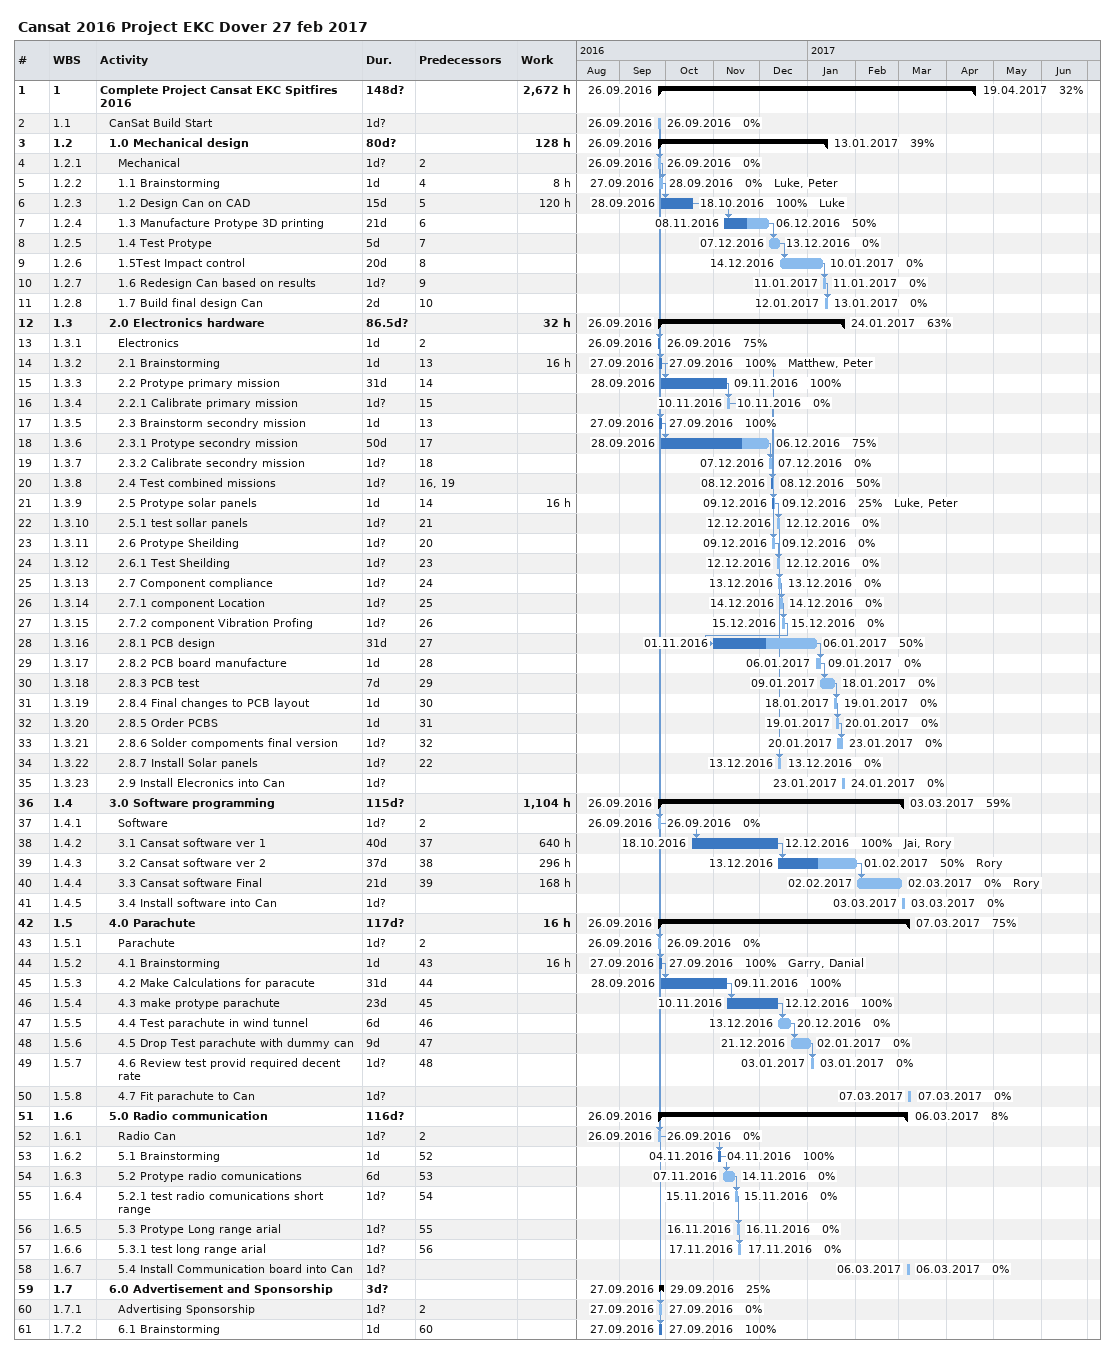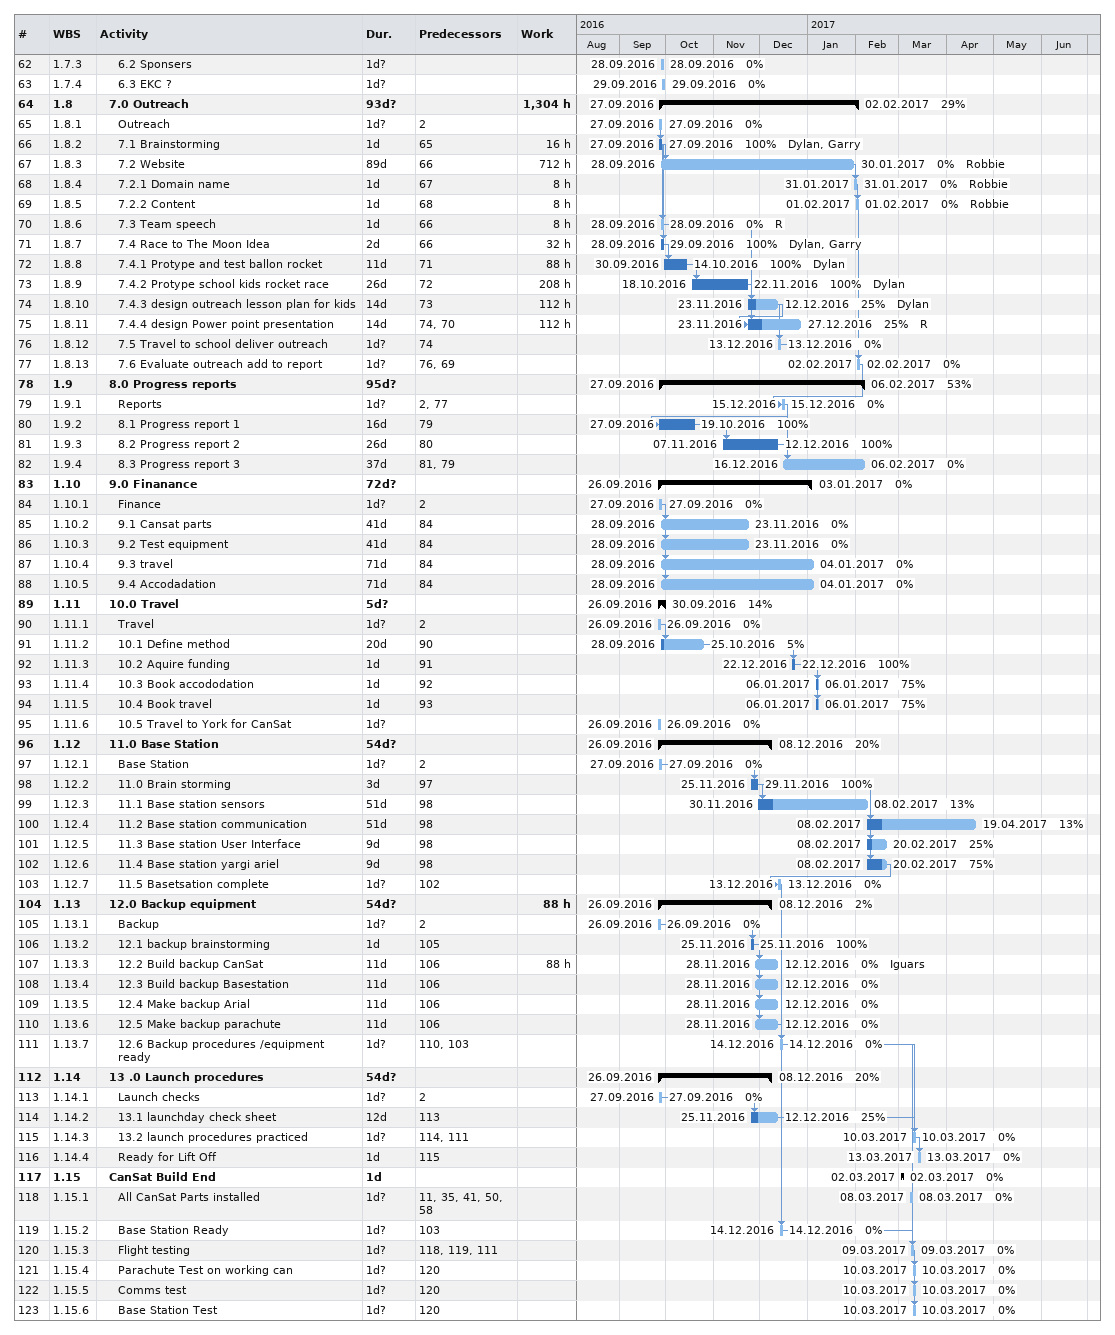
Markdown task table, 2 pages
Cansat 2016 Project EKC Dover 27 feb 2017

| ID | WBS | Task | Duration | Start | Finish | Predecessors | Resources | % complete | Work (h) |
|---|---|---|---|---|---|---|---|---|---|
| 1 | 1 | **Complete Project Cansat EKC Spitfires 2016** | 148d? | 2016-09-26 | 2017-04-19 |  |  | 32 | 2672 |
| 2 | 1.1 | CanSat Build Start | 1d? | 2016-09-26 | 2016-09-26 |  |  | 0 |  |
| 3 | 1.2 | **1.0 Mechanical design** | 80d? | 2016-09-26 | 2017-01-13 |  |  | 39 | 128 |
| 4 | 1.2.1 | Mechanical | 1d? | 2016-09-26 | 2016-09-26 | 2 |  | 0 |  |
| 5 | 1.2.2 | 1.1 Brainstorming | 1d | 2016-09-27 | 2016-09-28 | 4 | Luke, Peter | 0 | 8 |
| 6 | 1.2.3 | 1.2 Design Can on CAD | 15d | 2016-09-28 | 2016-10-18 | 5 | Luke | 100 | 120 |
| 7 | 1.2.4 | 1.3 Manufacture Protype 3D printing | 21d | 2016-11-08 | 2016-12-06 | 6 |  | 50 |  |
| 8 | 1.2.5 | 1.4 Test Protype | 5d | 2016-12-07 | 2016-12-13 | 7 |  | 0 |  |
| 9 | 1.2.6 | 1.5Test Impact control | 20d | 2016-12-14 | 2017-01-10 | 8 |  | 0 |  |
| 10 | 1.2.7 | 1.6 Redesign Can based on results | 1d? | 2017-01-11 | 2017-01-11 | 9 |  | 0 |  |
| 11 | 1.2.8 | 1.7 Build final design Can | 2d | 2017-01-12 | 2017-01-13 | 10 |  | 0 |  |
| 12 | 1.3 | **2.0 Electronics hardware** | 86.5d? | 2016-09-26 | 2017-01-24 |  |  | 63 | 32 |
| 13 | 1.3.1 | Electronics | 1d | 2016-09-26 | 2016-09-26 | 2 |  | 75 |  |
| 14 | 1.3.2 | 2.1 Brainstorming | 1d | 2016-09-27 | 2016-09-27 | 13 | Matthew, Peter | 100 | 16 |
| 15 | 1.3.3 | 2.2 Protype primary mission | 31d | 2016-09-28 | 2016-11-09 | 14 |  | 100 |  |
| 16 | 1.3.4 | 2.2.1 Calibrate primary mission | 1d? | 2016-11-10 | 2016-11-10 | 15 |  | 0 |  |
| 17 | 1.3.5 | 2.3 Brainstorm secondry mission | 1d | 2016-09-27 | 2016-09-27 | 13 |  | 100 |  |
| 18 | 1.3.6 | 2.3.1 Protype secondry mission | 50d | 2016-09-28 | 2016-12-06 | 17 |  | 75 |  |
| 19 | 1.3.7 | 2.3.2 Calibrate secondry mission | 1d? | 2016-12-07 | 2016-12-07 | 18 |  | 0 |  |
| 20 | 1.3.8 | 2.4 Test combined missions | 1d? | 2016-12-08 | 2016-12-08 | 16, 19 |  | 50 |  |
| 21 | 1.3.9 | 2.5 Protype solar panels | 1d | 2016-12-09 | 2016-12-09 | 14 | Luke, Peter | 25 | 16 |
| 22 | 1.3.10 | 2.5.1 test sollar panels | 1d? | 2016-12-12 | 2016-12-12 | 21 |  | 0 |  |
| 23 | 1.3.11 | 2.6 Protype Sheilding | 1d? | 2016-12-09 | 2016-12-09 | 20 |  | 0 |  |
| 24 | 1.3.12 | 2.6.1 Test Sheilding | 1d? | 2016-12-12 | 2016-12-12 | 23 |  | 0 |  |
| 25 | 1.3.13 | 2.7 Component compliance | 1d? | 2016-12-13 | 2016-12-13 | 24 |  | 0 |  |
| 26 | 1.3.14 | 2.7.1 component Location | 1d? | 2016-12-14 | 2016-12-14 | 25 |  | 0 |  |
| 27 | 1.3.15 | 2.7.2 component Vibration Profing | 1d? | 2016-12-15 | 2016-12-15 | 26 |  | 0 |  |
| 28 | 1.3.16 | 2.8.1 PCB design | 31d | 2016-11-01 | 2017-01-06 | 27 |  | 50 |  |
| 29 | 1.3.17 | 2.8.2 PCB board manufacture | 1d | 2017-01-06 | 2017-01-09 | 28 |  | 0 |  |
| 30 | 1.3.18 | 2.8.3 PCB test | 7d | 2017-01-09 | 2017-01-18 | 29 |  | 0 |  |
| 31 | 1.3.19 | 2.8.4 Final changes to PCB layout | 1d | 2017-01-18 | 2017-01-19 | 30 |  | 0 |  |
| 32 | 1.3.20 | 2.8.5 Order PCBS | 1d | 2017-01-19 | 2017-01-20 | 31 |  | 0 |  |
| 33 | 1.3.21 | 2.8.6 Solder compoments final version | 1d? | 2017-01-20 | 2017-01-23 | 32 |  | 0 |  |
| 34 | 1.3.22 | 2.8.7 Install Solar panels | 1d? | 2016-12-13 | 2016-12-13 | 22 |  | 0 |  |
| 35 | 1.3.23 | 2.9 Install Elecronics into Can | 1d? | 2017-01-23 | 2017-01-24 |  |  | 0 |  |
| 36 | 1.4 | **3.0 Software programming** | 115d? | 2016-09-26 | 2017-03-03 |  |  | 59 | 1104 |
| 37 | 1.4.1 | Software | 1d? | 2016-09-26 | 2016-09-26 | 2 |  | 0 |  |
| 38 | 1.4.2 | 3.1 Cansat software ver 1 | 40d | 2016-10-18 | 2016-12-12 | 37 | Jai, Rory | 100 | 640 |
| 39 | 1.4.3 | 3.2 Cansat software ver 2 | 37d | 2016-12-13 | 2017-02-01 | 38 | Rory | 50 | 296 |
| 40 | 1.4.4 | 3.3 Cansat software Final | 21d | 2017-02-02 | 2017-03-02 | 39 | Rory | 0 | 168 |
| 41 | 1.4.5 | 3.4 Install software into Can | 1d? | 2017-03-03 | 2017-03-03 |  |  | 0 |  |
| 42 | 1.5 | **4.0 Parachute** | 117d? | 2016-09-26 | 2017-03-07 |  |  | 75 | 16 |
| 43 | 1.5.1 | Parachute | 1d? | 2016-09-26 | 2016-09-26 | 2 |  | 0 |  |
| 44 | 1.5.2 | 4.1 Brainstorming | 1d | 2016-09-27 | 2016-09-27 | 43 | Garry, Danial | 100 | 16 |
| 45 | 1.5.3 | 4.2 Make Calculations for paracute | 31d | 2016-09-28 | 2016-11-09 | 44 |  | 100 |  |
| 46 | 1.5.4 | 4.3 make protype parachute | 23d | 2016-11-10 | 2016-12-12 | 45 |  | 100 |  |
| 47 | 1.5.5 | 4.4 Test parachute in wind tunnel | 6d | 2016-12-13 | 2016-12-20 | 46 |  | 0 |  |
| 48 | 1.5.6 | 4.5 Drop Test parachute with dummy can | 9d | 2016-12-21 | 2017-01-02 | 47 |  | 0 |  |
| 49 | 1.5.7 | 4.6 Review test provid required decent rate | 1d? | 2017-01-03 | 2017-01-03 | 48 |  | 0 |  |
| 50 | 1.5.8 | 4.7 Fit parachute to Can | 1d? | 2017-03-07 | 2017-03-07 |  |  | 0 |  |
| 51 | 1.6 | **5.0 Radio communication** | 116d? | 2016-09-26 | 2017-03-06 |  |  | 8 |  |
| 52 | 1.6.1 | Radio Can | 1d? | 2016-09-26 | 2016-09-26 | 2 |  | 0 |  |
| 53 | 1.6.2 | 5.1 Brainstorming | 1d | 2016-11-04 | 2016-11-04 | 52 |  | 100 |  |
| 54 | 1.6.3 | 5.2 Protype radio comunications | 6d | 2016-11-07 | 2016-11-14 | 53 |  | 0 |  |
| 55 | 1.6.4 | 5.2.1 test radio comunications short range | 1d? | 2016-11-15 | 2016-11-15 | 54 |  | 0 |  |
| 56 | 1.6.5 | 5.3 Protype Long range arial | 1d? | 2016-11-16 | 2016-11-16 | 55 |  | 0 |  |
| 57 | 1.6.6 | 5.3.1 test long range arial | 1d? | 2016-11-17 | 2016-11-17 | 56 |  | 0 |  |
| 58 | 1.6.7 | 5.4 Install Communication board into Can | 1d? | 2017-03-06 | 2017-03-06 |  |  | 0 |  |
| 59 | 1.7 | **6.0 Advertisement and Sponsorship** | 3d? | 2016-09-27 | 2016-09-29 |  |  | 25 |  |
| 60 | 1.7.1 | Advertising Sponsorship | 1d? | 2016-09-27 | 2016-09-27 | 2 |  | 0 |  |
| 61 | 1.7.2 | 6.1 Brainstorming | 1d | 2016-09-27 | 2016-09-27 | 60 |  | 100 |  |
| 62 | 1.7.3 | 6.2 Sponsers | 1d? | 2016-09-28 | 2016-09-28 |  |  | 0 |  |
| 63 | 1.7.4 | 6.3 EKC ? | 1d? | 2016-09-29 | 2016-09-29 |  |  | 0 |  |
| 64 | 1.8 | **7.0 Outreach** | 93d? | 2016-09-27 | 2017-02-02 |  |  | 29 | 1304 |
| 65 | 1.8.1 | Outreach | 1d? | 2016-09-27 | 2016-09-27 | 2 |  | 0 |  |
| 66 | 1.8.2 | 7.1 Brainstorming | 1d | 2016-09-27 | 2016-09-27 | 65 | Dylan, Garry | 100 | 16 |
| 67 | 1.8.3 | 7.2 Website | 89d | 2016-09-28 | 2017-01-30 | 66 | Robbie | 0 | 712 |
| 68 | 1.8.4 | 7.2.1 Domain name | 1d | 2017-01-31 | 2017-01-31 | 67 | Robbie | 0 | 8 |
| 69 | 1.8.5 | 7.2.2 Content | 1d | 2017-02-01 | 2017-02-01 | 68 | Robbie | 0 | 8 |
| 70 | 1.8.6 | 7.3 Team speech | 1d | 2016-09-28 | 2016-09-28 | 66 | R | 0 | 8 |
| 71 | 1.8.7 | 7.4 Race to The Moon Idea | 2d | 2016-09-28 | 2016-09-29 | 66 | Dylan, Garry | 100 | 32 |
| 72 | 1.8.8 | 7.4.1 Protype and test ballon rocket | 11d | 2016-09-30 | 2016-10-14 | 71 | Dylan | 100 | 88 |
| 73 | 1.8.9 | 7.4.2 Protype school kids rocket race | 26d | 2016-10-18 | 2016-11-22 | 72 | Dylan | 100 | 208 |
| 74 | 1.8.10 | 7.4.3 design outreach lesson plan for kids | 14d | 2016-11-23 | 2016-12-12 | 73 | Dylan | 25 | 112 |
| 75 | 1.8.11 | 7.4.4 design Power point presentation | 14d | 2016-11-23 | 2016-12-27 | 74, 70 | R | 25 | 112 |
| 76 | 1.8.12 | 7.5 Travel to school deliver outreach | 1d? | 2016-12-13 | 2016-12-13 | 74 |  | 0 |  |
| 77 | 1.8.13 | 7.6 Evaluate outreach add to report | 1d? | 2017-02-02 | 2017-02-02 | 76, 69 |  | 0 |  |
| 78 | 1.9 | **8.0 Progress reports** | 95d? | 2016-09-27 | 2017-02-06 |  |  | 53 |  |
| 79 | 1.9.1 | Reports | 1d? | 2016-12-15 | 2016-12-15 | 2, 77 |  | 0 |  |
| 80 | 1.9.2 | 8.1 Progress report 1 | 16d | 2016-09-27 | 2016-10-19 | 79 |  | 100 |  |
| 81 | 1.9.3 | 8.2 Progress report 2 | 26d | 2016-11-07 | 2016-12-12 | 80 |  | 100 |  |
| 82 | 1.9.4 | 8.3 Progress report 3 | 37d | 2016-12-16 | 2017-02-06 | 81, 79 |  | 0 |  |
| 83 | 1.10 | **9.0 Finanance** | 72d? | 2016-09-26 | 2017-01-03 |  |  | 0 |  |
| 84 | 1.10.1 | Finance | 1d? | 2016-09-27 | 2016-09-27 | 2 |  | 0 |  |
| 85 | 1.10.2 | 9.1 Cansat parts | 41d | 2016-09-28 | 2016-11-23 | 84 |  | 0 |  |
| 86 | 1.10.3 | 9.2 Test equipment | 41d | 2016-09-28 | 2016-11-23 | 84 |  | 0 |  |
| 87 | 1.10.4 | 9.3 travel | 71d | 2016-09-28 | 2017-01-04 | 84 |  | 0 |  |
| 88 | 1.10.5 | 9.4 Accodadation | 71d | 2016-09-28 | 2017-01-04 | 84 |  | 0 |  |
| 89 | 1.11 | **10.0 Travel** | 5d? | 2016-09-26 | 2016-09-30 |  |  | 14 |  |
| 90 | 1.11.1 | Travel | 1d? | 2016-09-26 | 2016-09-26 | 2 |  | 0 |  |
| 91 | 1.11.2 | 10.1 Define method | 20d | 2016-09-28 | 2016-10-25 | 90 |  | 5 |  |
| 92 | 1.11.3 | 10.2 Aquire funding | 1d | 2016-12-22 | 2016-12-22 | 91 |  | 100 |  |
| 93 | 1.11.4 | 10.3 Book accododation | 1d | 2017-01-06 | 2017-01-06 | 92 |  | 75 |  |
| 94 | 1.11.5 | 10.4 Book travel | 1d | 2017-01-06 | 2017-01-06 | 93 |  | 75 |  |
| 95 | 1.11.6 | 10.5 Travel to York for CanSat | 1d? | 2016-09-26 | 2016-09-26 |  |  | 0 |  |
| 96 | 1.12 | **11.0 Base Station** | 54d? | 2016-09-26 | 2016-12-08 |  |  | 20 |  |
| 97 | 1.12.1 | Base Station | 1d? | 2016-09-27 | 2016-09-27 | 2 |  | 0 |  |
| 98 | 1.12.2 | 11.0 Brain storming | 3d | 2016-11-25 | 2016-11-29 | 97 |  | 100 |  |
| 99 | 1.12.3 | 11.1 Base station sensors | 51d | 2016-11-30 | 2017-02-08 | 98 |  | 13 |  |
| 100 | 1.12.4 | 11.2 Base station communication | 51d | 2017-02-08 | 2017-04-19 | 98 |  | 13 |  |
| 101 | 1.12.5 | 11.3 Base station User Interface | 9d | 2017-02-08 | 2017-02-20 | 98 |  | 25 |  |
| 102 | 1.12.6 | 11.4 Base station yargi ariel | 9d | 2017-02-08 | 2017-02-20 | 98 |  | 75 |  |
| 103 | 1.12.7 | 11.5 Basetsation complete | 1d? | 2016-12-13 | 2016-12-13 | 102 |  | 0 |  |
| 104 | 1.13 | **12.0 Backup equipment** | 54d? | 2016-09-26 | 2016-12-08 |  |  | 2 | 88 |
| 105 | 1.13.1 | Backup | 1d? | 2016-09-26 | 2016-09-26 | 2 |  | 0 |  |
| 106 | 1.13.2 | 12.1 backup brainstorming | 1d | 2016-11-25 | 2016-11-25 | 105 |  | 100 |  |
| 107 | 1.13.3 | 12.2 Build backup CanSat | 11d | 2016-11-28 | 2016-12-12 | 106 | Iguars | 0 | 88 |
| 108 | 1.13.4 | 12.3 Build backup Basestation | 11d | 2016-11-28 | 2016-12-12 | 106 |  | 0 |  |
| 109 | 1.13.5 | 12.4 Make backup Arial | 11d | 2016-11-28 | 2016-12-12 | 106 |  | 0 |  |
| 110 | 1.13.6 | 12.5 Make backup parachute | 11d | 2016-11-28 | 2016-12-12 | 106 |  | 0 |  |
| 111 | 1.13.7 | 12.6 Backup procedures /equipment ready | 1d? | 2016-12-14 | 2016-12-14 | 110, 103 |  | 0 |  |
| 112 | 1.14 | **13 .0 Launch procedures** | 54d? | 2016-09-26 | 2016-12-08 |  |  | 20 |  |
| 113 | 1.14.1 | Launch checks | 1d? | 2016-09-27 | 2016-09-27 | 2 |  | 0 |  |
| 114 | 1.14.2 | 13.1 launchday check sheet | 12d | 2016-11-25 | 2016-12-12 | 113 |  | 25 |  |
| 115 | 1.14.3 | 13.2 launch procedures practiced | 1d? | 2017-03-10 | 2017-03-10 | 114, 111 |  | 0 |  |
| 116 | 1.14.4 | Ready for Lift Off | 1d | 2017-03-13 | 2017-03-13 | 115 |  | 0 |  |
| 117 | 1.15 | **CanSat Build End** | 1d | 2017-03-02 | 2017-03-02 |  |  | 0 |  |
| 118 | 1.15.1 | All CanSat Parts installed | 1d? | 2017-03-08 | 2017-03-08 | 11, 35, 41, 50, 58 |  | 0 |  |
| 119 | 1.15.2 | Base Station Ready | 1d? | 2016-12-14 | 2016-12-14 | 103 |  | 0 |  |
| 120 | 1.15.3 | Flight testing | 1d? | 2017-03-09 | 2017-03-09 | 118, 119, 111 |  | 0 |  |
| 121 | 1.15.4 | Parachute Test on working can | 1d? | 2017-03-10 | 2017-03-10 | 120 |  | 0 |  |
| 122 | 1.15.5 | Comms test | 1d? | 2017-03-10 | 2017-03-10 | 120 |  | 0 |  |
| 123 | 1.15.6 | Base Station Test | 1d? | 2017-03-10 | 2017-03-10 | 120 |  | 0 |  |
